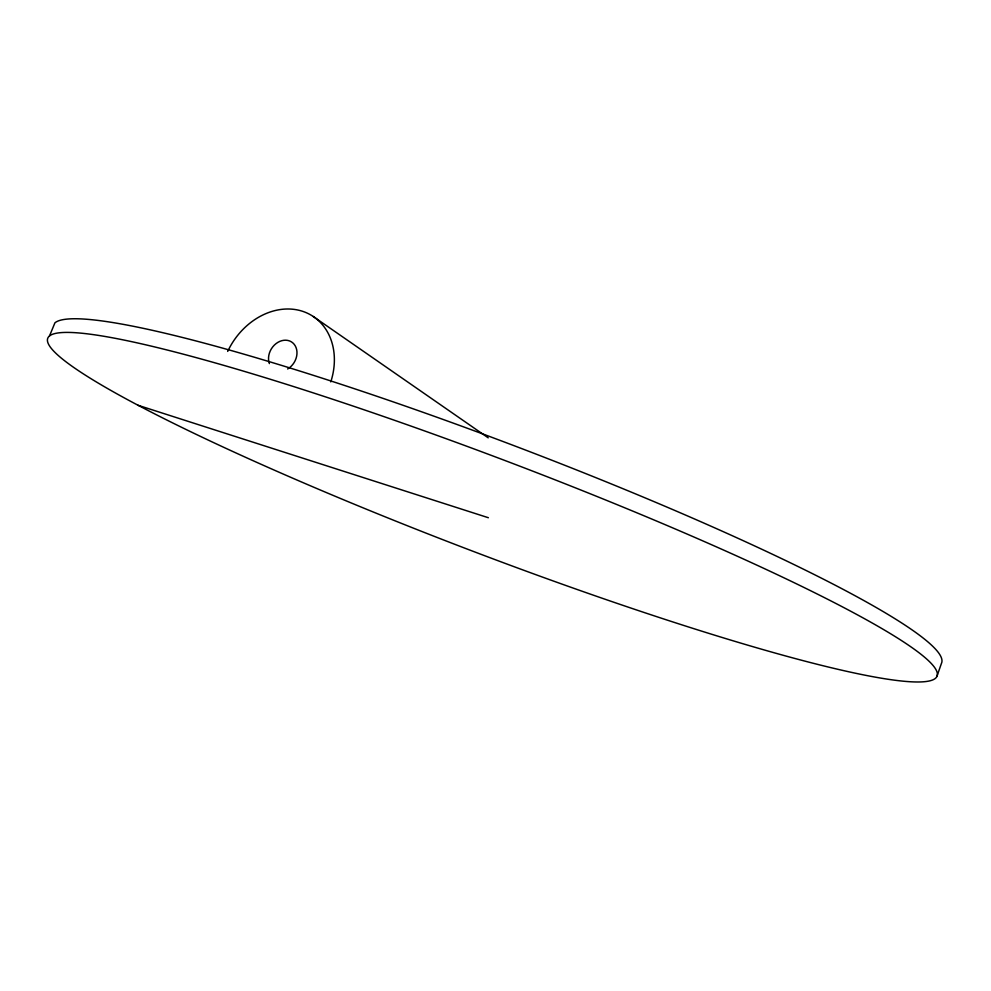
<?xml version="1.0" encoding="UTF-8"?>
<svg xmlns="http://www.w3.org/2000/svg" width="991" height="991" viewBox="0 0 991 991"><rect width="100%" height="100%" fill="white"/><g stroke="black" fill="none" stroke-linecap="round" stroke-linejoin="round"><path stroke-width="1.49" d="M936.891 676.457A475.668 48.101 20.8 0 0 288.009 384.793A475.668 48.101 20.8 0 0 252.209 460.307A475.668 48.101 20.8 0 0 936.891 676.457L941.45 663.363A475.284 51.321 20.8 0 0 530.755 452.057A475.284 51.321 20.8 0 0 54.926 322.831L49.55 335.862M138.083 405.294L488.365 517.723M313.206 316.463L488.241 437.849M269.379 363.586A16.314 13.279 -57.3 0 1 277.876 342.366A16.314 13.279 -57.3 0 1 296.123 347.754A16.314 13.279 -57.3 0 1 287.65 368.986M227.695 351.409A65.344 53.241 -57.9 0 1 301.301 310.901A65.344 53.241 -57.9 0 1 330.783 381.894"/></g></svg>
